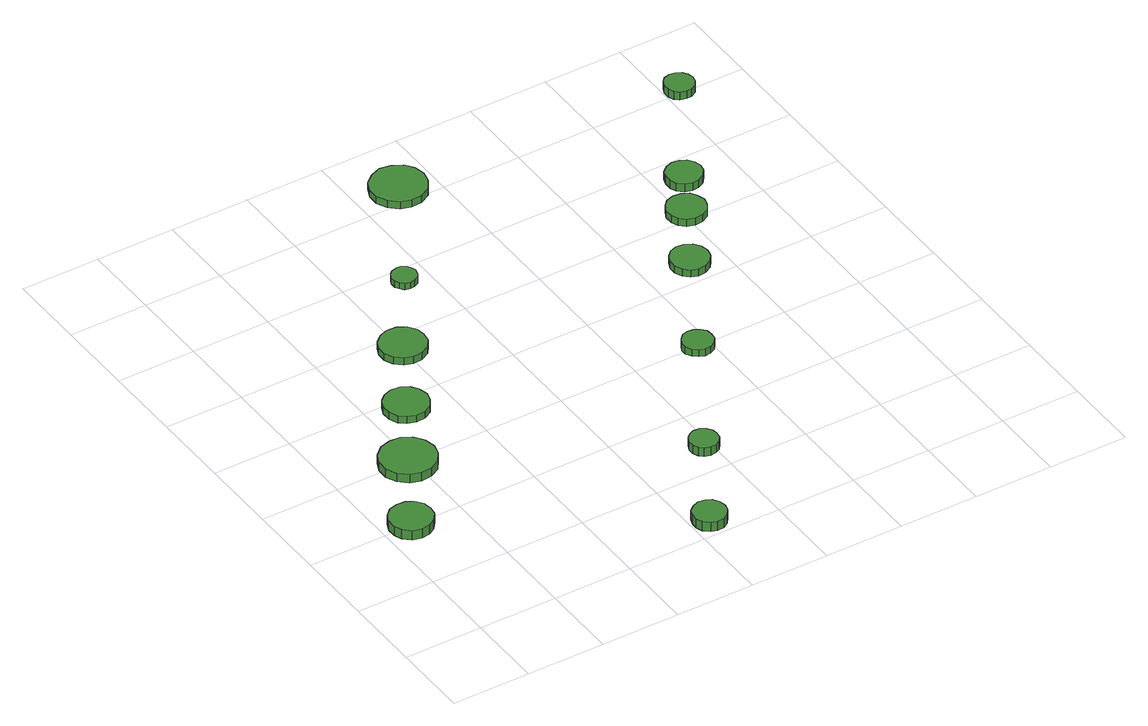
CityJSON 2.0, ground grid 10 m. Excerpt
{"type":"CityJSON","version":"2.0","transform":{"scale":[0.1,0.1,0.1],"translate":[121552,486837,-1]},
"CityObjects":{
"tree1":{"type":"SolitaryVegetationObject","attributes":{"function":"something"},"geometry":[{"type":"MultiSurface","lod":"1","boundaries":[[[0,1,2,3,4,5,6,7,8,9,10,11,12,13,14]],[[15,16,17,18,19,20,21,22,23,24,25,26,27,28,29]],[[0,29,28,1]],[[1,28,27,2]],[[2,27,26,3]],[[3,26,25,4]],[[4,25,24,5]],[[5,24,23,6]],[[6,23,22,7]],[[7,22,21,8]],[[8,21,20,9]],[[9,20,19,10]],[[10,19,18,11]],[[11,18,17,12]],[[12,17,16,13]],[[13,16,15,14]],[[14,15,29,0]]]}]},
"tree2":{"type":"SolitaryVegetationObject","attributes":{"function":"something"},"geometry":[{"type":"MultiSurface","lod":"1","boundaries":[[[30,31,32,33,34,35,36,37,38,39,40,41,42,43,44]],[[45,46,47,48,49,50,51,52,53,54,55,56,57,58,59]],[[30,59,58,31]],[[31,58,57,32]],[[32,57,56,33]],[[33,56,55,34]],[[34,55,54,35]],[[35,54,53,36]],[[36,53,52,37]],[[37,52,51,38]],[[38,51,50,39]],[[39,50,49,40]],[[40,49,48,41]],[[41,48,47,42]],[[42,47,46,43]],[[43,46,45,44]],[[44,45,59,30]]]}]},
"tree3":{"type":"SolitaryVegetationObject","attributes":{"function":"something"},"geometry":[{"type":"MultiSurface","lod":"1","boundaries":[[[60,61,62,63,64,65,66,67,68,69,70,71,72,73,74]],[[75,76,77,78,79,80,81,82,83,84,85,86,87,88,89]],[[60,89,88,61]],[[61,88,87,62]],[[62,87,86,63]],[[63,86,85,64]],[[64,85,84,65]],[[65,84,83,66]],[[66,83,82,67]],[[67,82,81,68]],[[68,81,80,69]],[[69,80,79,70]],[[70,79,78,71]],[[71,78,77,72]],[[72,77,76,73]],[[73,76,75,74]],[[74,75,89,60]]]}]},
"tree4":{"type":"SolitaryVegetationObject","attributes":{"function":"something"},"geometry":[{"type":"MultiSurface","lod":"1","boundaries":[[[90,91,92,93,94,95,96,97,98,99,100,101,102,103,104]],[[105,106,107,108,109,110,111,112,113,114,115,116,117,118,119]],[[90,119,118,91]],[[91,118,117,92]],[[92,117,116,93]],[[93,116,115,94]],[[94,115,114,95]],[[95,114,113,96]],[[96,113,112,97]],[[97,112,111,98]],[[98,111,110,99]],[[99,110,109,100]],[[100,109,108,101]],[[101,108,107,102]],[[102,107,106,103]],[[103,106,105,104]],[[104,105,119,90]]]}]},
"tree5":{"type":"SolitaryVegetationObject","attributes":{"function":"something"},"geometry":[{"type":"MultiSurface","lod":"1","boundaries":[[[120,121,122,123,124,125,126,127,128,129,130,131,132,133,134]],[[135,136,137,138,139,140,141,142,143,144,145,146,147,148,149]],[[120,149,148,121]],[[121,148,147,122]],[[122,147,146,123]],[[123,146,145,124]],[[124,145,144,125]],[[125,144,143,126]],[[126,143,142,127]],[[127,142,141,128]],[[128,141,140,129]],[[129,140,139,130]],[[130,139,138,131]],[[131,138,137,132]],[[132,137,136,133]],[[133,136,135,134]],[[134,135,149,120]]]}]},
"tree6":{"type":"SolitaryVegetationObject","attributes":{"function":"something"},"geometry":[{"type":"MultiSurface","lod":"1","boundaries":[[[150,151,152,153,154,155,156,157,158,159,160,161,162,163,164]],[[165,166,167,168,169,170,171,172,173,174,175,176,177,178,179]],[[150,179,178,151]],[[151,178,177,152]],[[152,177,176,153]],[[153,176,175,154]],[[154,175,174,155]],[[155,174,173,156]],[[156,173,172,157]],[[157,172,171,158]],[[158,171,170,159]],[[159,170,169,160]],[[160,169,168,161]],[[161,168,167,162]],[[162,167,166,163]],[[163,166,165,164]],[[164,165,179,150]]]}]},
"tree7":{"type":"SolitaryVegetationObject","attributes":{"function":"something"},"geometry":[{"type":"MultiSurface","lod":"1","boundaries":[[[180,181,182,183,184,185,186,187,188,189,190,191,192,193,194]],[[195,196,197,198,199,200,201,202,203,204,205,206,207,208,209]],[[180,209,208,181]],[[181,208,207,182]],[[182,207,206,183]],[[183,206,205,184]],[[184,205,204,185]],[[185,204,203,186]],[[186,203,202,187]],[[187,202,201,188]],[[188,201,200,189]],[[189,200,199,190]],[[190,199,198,191]],[[191,198,197,192]],[[192,197,196,193]],[[193,196,195,194]],[[194,195,209,180]]]}]},
"tree8":{"type":"SolitaryVegetationObject","attributes":{"function":"something"},"geometry":[{"type":"MultiSurface","lod":"1","boundaries":[[[210,211,212,213,214,215,216,217,218,219,220,221,222,223,224]],[[225,226,227,228,229,230,231,232,233,234,235,236,237,238,239]],[[210,239,238,211]],[[211,238,237,212]],[[212,237,236,213]],[[213,236,235,214]],[[214,235,234,215]],[[215,234,233,216]],[[216,233,232,217]],[[217,232,231,218]],[[218,231,230,219]],[[219,230,229,220]],[[220,229,228,221]],[[221,228,227,222]],[[222,227,226,223]],[[223,226,225,224]],[[224,225,239,210]]]}]},
"tree9":{"type":"SolitaryVegetationObject","attributes":{"function":"something"},"geometry":[{"type":"MultiSurface","lod":"1","boundaries":[[[240,241,242,243,244,245,246,247,248,249,250,251,252,253,254]],[[255,256,257,258,259,260,261,262,263,264,265,266,267,268,269]],[[240,269,268,241]],[[241,268,267,242]],[[242,267,266,243]],[[243,266,265,244]],[[244,265,264,245]],[[245,264,263,246]],[[246,263,262,247]],[[247,262,261,248]],[[248,261,260,249]],[[249,260,259,250]],[[250,259,258,251]],[[251,258,257,252]],[[252,257,256,253]],[[253,256,255,254]],[[254,255,269,240]]]}]},
"tree10":{"type":"SolitaryVegetationObject","attributes":{"function":"something"},"geometry":[{"type":"MultiSurface","lod":"1","boundaries":[[[270,271,272,273,274,275,276,277,278,279,280,281,282,283,284]],[[285,286,287,288,289,290,291,292,293,294,295,296,297,298,299]],[[270,299,298,271]],[[271,298,297,272]],[[272,297,296,273]],[[273,296,295,274]],[[274,295,294,275]],[[275,294,293,276]],[[276,293,292,277]],[[277,292,291,278]],[[278,291,290,279]],[[279,290,289,280]],[[280,289,288,281]],[[281,288,287,282]],[[282,287,286,283]],[[283,286,285,284]],[[284,285,299,270]]]}]},
"tree11":{"type":"SolitaryVegetationObject","attributes":{"function":"something"},"geometry":[{"type":"MultiSurface","lod":"1","boundaries":[[[300,301,302,303,304,305,306,307,308,309,310,311,312,313,314]],[[315,316,317,318,319,320,321,322,323,324,325,326,327,328,329]],[[300,329,328,301]],[[301,328,327,302]],[[302,327,326,303]],[[303,326,325,304]],[[304,325,324,305]],[[305,324,323,306]],[[306,323,322,307]],[[307,322,321,308]],[[308,321,320,309]],[[309,320,319,310]],[[310,319,318,311]],[[311,318,317,312]],[[312,317,316,313]],[[313,316,315,314]],[[314,315,329,300]]]}]},
"tree12":{"type":"SolitaryVegetationObject","attributes":{"function":"something"},"geometry":[{"type":"MultiSurface","lod":"1","boundaries":[[[330,331,332,333,334,335,336,337,338,339,340,341,342,343,344]],[[345,346,347,348,349,350,351,352,353,354,355,356,357,358,359]],[[330,359,358,331]],[[331,358,357,332]],[[332,357,356,333]],[[333,356,355,334]],[[334,355,354,335]],[[335,354,353,336]],[[336,353,352,337]],[[337,352,351,338]],[[338,351,350,339]],[[339,350,349,340]],[[340,349,348,341]],[[341,348,347,342]],[[342,347,346,343]],[[343,346,345,344]],[[344,345,359,330]]]}]},
"tree13":{"type":"SolitaryVegetationObject","attributes":{"function":"something"},"geometry":[{"type":"MultiSurface","lod":"1","boundaries":[[[360,361,362,363,364,365,366,367,368,369,370,371,372,373,374]],[[375,376,377,378,379,380,381,382,383,384,385,386,387,388,389]],[[360,389,388,361]],[[361,388,387,362]],[[362,387,386,363]],[[363,386,385,364]],[[364,385,384,365]],[[365,384,383,366]],[[366,383,382,367]],[[367,382,381,368]],[[368,381,380,369]],[[369,380,379,370]],[[370,379,378,371]],[[371,378,377,372]],[[372,377,376,373]],[[373,376,375,374]],[[374,375,389,360]]]}]}
},
"vertices":[
[61,199,21],[59,210,21],[52,219,21],[43,224,21],[32,225,21],[21,222,21],[12,214,21],[8,204,21],[8,193,21],[12,183,21],[21,175,21],[32,172,21],[43,173,21],[52,179,21],[59,188,21],[59,188,8],[52,179,8],[43,173,8],[32,172,8],[21,175,8],[12,183,8],[8,193,8],[8,204,8],[12,214,8],[21,222,8],[32,225,8],[43,224,8],[52,219,8],[59,210,8],[61,199,8],
[127,295,19],[124,309,19],[115,321,19],[103,328,19],[89,329,19],[75,325,19],[64,315,19],[58,302,19],[58,288,19],[64,275,19],[75,265,19],[89,261,19],[103,262,19],[115,269,19],[124,281,19],[124,281,7],[115,269,7],[103,262,7],[89,261,7],[75,265,7],[64,275,7],[58,288,7],[58,302,7],[64,315,7],[75,325,7],[89,329,7],[103,328,7],[115,321,7],[124,309,7],[127,295,7],
[173,381,17],[170,393,17],[164,402,17],[154,408,17],[142,409,17],[131,405,17],[123,398,17],[118,387,17],[118,376,17],[123,365,17],[131,358,17],[142,354,17],[154,355,17],[164,361,17],[170,370,17],[170,370,7],[164,361,7],[154,355,7],[142,354,7],[131,358,7],[123,365,7],[118,376,7],[118,387,7],[123,398,7],[131,405,7],[142,409,7],[154,408,7],[164,402,7],[170,393,7],[173,381,7],
[342,22,23],[340,31,23],[335,38,23],[328,42,23],[319,43,23],[311,40,23],[304,34,23],[301,26,23],[301,18,23],[304,10,23],[311,4,23],[319,1,23],[328,2,23],[335,6,23],[340,13,23],[340,13,10],[335,6,10],[328,2,10],[319,1,10],[311,4,10],[304,10,10],[301,18,10],[301,26,10],[304,34,10],[311,40,10],[319,43,10],[328,42,10],[335,38,10],[340,31,10],[342,22,10],
[229,475,17],[227,486,17],[220,496,17],[209,502,17],[197,503,17],[186,499,17],[177,491,17],[172,481,17],[172,469,17],[177,458,17],[186,450,17],[197,446,17],[209,447,17],[220,453,17],[227,463,17],[227,463,7],[220,453,7],[209,447,7],[197,446,7],[186,450,7],[177,458,7],[172,469,7],[172,481,7],[177,491,7],[186,499,7],[197,503,7],[209,502,7],[220,496,7],[227,486,7],[229,475,7],
[408,142,19],[407,149,19],[402,155,19],[396,159,19],[388,160,19],[381,157,19],[376,152,19],[373,145,19],[373,138,19],[376,131,19],[381,126,19],[388,124,19],[396,125,19],[402,128,19],[407,134,19],[407,134,7],[402,128,7],[396,125,7],[388,124,7],[381,126,7],[376,131,7],[373,138,7],[373,145,7],[376,152,7],[381,157,7],[388,160,7],[396,159,7],[402,155,7],[407,149,7],[408,142,7],
[285,579,16],[283,585,16],[280,590,16],[274,594,16],[268,594,16],[261,592,16],[257,588,16],[254,582,16],[254,575,16],[257,570,16],[261,565,16],[268,563,16],[274,564,16],[280,567,16],[283,572,16],[283,572,7],[280,567,7],[274,564,7],[268,563,7],[261,565,7],[257,570,7],[254,575,7],[254,582,7],[257,588,7],[261,592,7],[268,594,7],[274,594,7],[280,590,7],[283,585,7],[285,579,7],
[388,723,16],[385,737,16],[377,748,16],[364,755,16],[350,757,16],[337,752,16],[326,743,16],[320,730,16],[320,716,16],[326,703,16],[337,693,16],[350,689,16],[364,690,16],[377,697,16],[385,709,16],[385,709,6],[377,697,6],[364,690,6],[350,689,6],[337,693,6],[326,703,6],[320,716,6],[320,730,6],[326,743,6],[337,752,6],[350,757,6],[364,755,6],[377,748,6],[385,737,6],[388,723,6],
[502,299,17],[501,307,17],[496,313,17],[489,317,17],[481,318,17],[474,316,17],[468,310,17],[464,303,17],[464,295,17],[468,288,17],[474,283,17],[481,280,17],[489,281,17],[496,285,17],[501,291,17],[501,291,7],[496,285,7],[489,281,7],[481,280,7],[474,283,7],[468,288,7],[464,295,7],[464,303,7],[468,310,7],[474,316,7],[481,318,7],[489,317,7],[496,313,7],[501,307,7],[502,299,7],
[581,431,17],[579,441,17],[573,449,17],[564,454,17],[554,455,17],[545,452,17],[538,445,17],[534,436,17],[534,426,17],[538,417,17],[545,410,17],[554,407,17],[564,408,17],[573,413,17],[579,421,17],[579,421,7],[573,413,7],[564,408,7],[554,407,7],[545,410,7],[538,417,7],[534,426,7],[534,436,7],[538,445,7],[545,452,7],[554,455,7],[564,454,7],[573,449,7],[579,441,7],[581,431,7],
[629,512,16],[626,522,16],[621,530,16],[612,535,16],[602,536,16],[592,533,16],[585,526,16],[581,517,16],[581,507,16],[585,498,16],[592,491,16],[602,488,16],[612,489,16],[621,494,16],[626,502,16],[626,502,6],[621,494,6],[612,489,6],[602,488,6],[592,491,6],[585,498,6],[581,507,6],[581,517,6],[585,526,6],[592,533,6],[602,536,6],[612,535,6],[621,530,6],[626,522,6],[629,512,6],
[658,565,17],[656,574,17],[650,582,17],[642,586,17],[633,587,17],[624,584,17],[617,578,17],[614,570,17],[614,560,17],[617,552,17],[624,546,17],[633,543,17],[642,544,17],[650,548,17],[656,556,17],[656,556,6],[650,548,6],[642,544,6],[633,543,6],[624,546,6],[617,552,6],[614,560,6],[614,570,6],[617,578,6],[624,584,6],[633,587,6],[642,586,6],[650,582,6],[656,574,6],[658,565,6],
[738,706,17],[736,713,17],[732,719,17],[725,723,17],[718,724,17],[710,722,17],[705,717,17],[702,710,17],[702,702,17],[705,695,17],[710,690,17],[718,688,17],[725,688,17],[732,692,17],[736,698,17],[736,698,6],[732,692,6],[725,688,6],[718,688,6],[710,690,6],[705,695,6],[702,702,6],[702,710,6],[705,717,6],[710,722,6],[718,724,6],[725,723,6],[732,719,6],[736,713,6],[738,706,6]
]}
